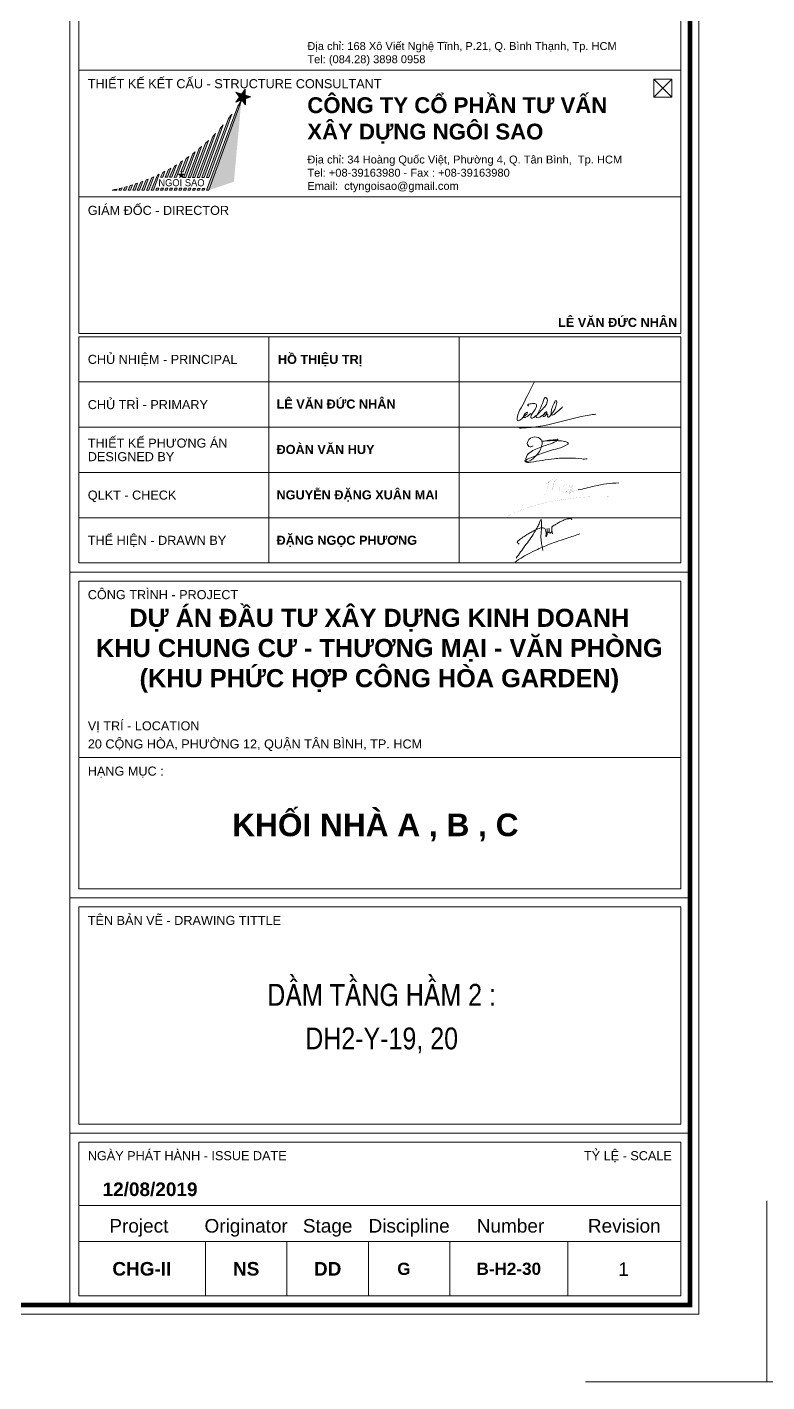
# Model space of a CAD drawing. Header units: millimetres. Extents: x 3014920 to 3563667, y -1638653 to -1356471.
# Drawn here: x 3254193 to 3258429, y -1621074 to -1613312 of the extents above; entities that cross this region are included whole.
import ezdxf
from ezdxf.enums import TextEntityAlignment as Align
from ezdxf.xclip import XClip

# ---------------------------------------------------------------- set-up
doc = ezdxf.new("R2010")
doc.units = ezdxf.units.MM
doc.header["$MEASUREMENT"] = 0
doc.header["$XCLIPFRAME"] = 0
doc.header["$PDMODE"] = 2
doc.linetypes.add('CENTER', pattern=[2, 1.25, -0.25, 0.25, -0.25])
doc.linetypes.add('HIDDEN', pattern=[0.375, 0.25, -0.125])
doc.layers.get('0').update_dxf_attribs({"lineweight": 9})
doc.layers.get('Defpoints').update_dxf_attribs({"color": 10, "lineweight": 0})
doc.layers.add('CHG_XX_Khung ten$0$A1 BORDER$0$DGIONG', color=7, linetype='Continuous', lineweight=13, true_color=0x29ffff)
doc.layers.add('CHG_XX_Khung ten$0$A1 BORDER$0$STICK', color=7, linetype='Continuous', lineweight=9, true_color=0xe60000)
for name, color, linetype, lineweight in [('CHG_XX_Khung ten$0$TEXT', 7, 'Continuous', 15), ('CHUNHO', 7, 'CENTER', 13), ('CHUTO', 51, 'Continuous', 15), ('CTHEP', 50, 'Continuous', 50), ('DBAO', 90, 'Continuous', 13), ('DGIONG', 130, 'Continuous', 13), ('DMo', 9, 'HIDDEN', 9), ('KTH', 154, 'Continuous', 9), ('Net khuat', 8, 'HIDDEN', 13)]:
    doc.layers.add(name, color=color, linetype=linetype, lineweight=lineweight)
doc.styles.add('ArialB', font='arialbd.ttf')
doc.styles.add('CHG_XX_Khung ten$0$A1 BORDER$0$ARIAL', font='arial.ttf')
doc.styles.add('CHG_XX_Khung ten$0$A1 BORDER$0$Arial - Bold', font='arialbd.ttf', dxfattribs={"height": 2.5})
doc.styles.add('CHG_XX_Khung ten$0$A1 BORDER$0$Star-AvoBold', font='VAVOB_0.TTF')
doc.styles.add('CHG_XX_Khung ten$0$arial', font='arial.ttf')
doc.styles.add('CHG_XX_Khung ten$0$Arial - Bold', font='arialbd.ttf')
doc.styles.add('CHG_XX_Khung ten$0$title block pccc$0$ARIAL', font='arial.ttf')
doc.styles.add('CHG_XX_Khung ten$0$title block pccc$0$Arial - Bold', font='arialbd.ttf', dxfattribs={"height": 2.5})
doc.styles.add('Star-HelCon', font='VHELVCN_0.TTF')
doc.styles.add('TTP-HelCon', font='VHELVCN_0.TTF')
doc.dimstyles.new('TTP-25', dxfattribs={"dimscale": 25, "dimtxt": 2.5, "dimasz": 1, "dimexe": 1, "dimexo": 1, "dimgap": 0.09, "dimtad": 0, "dimdec": 4, "dimrnd": 1, "dimzin": 9, "dimdsep": 46, "dimtxsty": 'TTP-HelCon', "dimblk": 'ARCHTICK', "dimcen": 0.09, "dimdle": 1.5, "dimclrd": 256, "dimclre": 256, "dimclrt": 7, "dimadec": 0, "dimazin": 0, "dimtfac": 1, "dimtdec": 4, "dimtmove": 0, "dimatfit": 3, "dimldrblk": 'ARCHTICK', "dimfxl": 1, "dimtvp": 1, "dimtolj": 1, "dimtzin": 0, "dimarcsym": 0})

# ---------------------------------------------------------------- blocks, each defined once
blk = doc.blocks.new('2Y-24')
at = {"layer": 'CTHEP'}
for p, q in [((59365.00001, -500), (1530.00001, -500)), ((1530.00001, -970), (59445.00001, -970))]:
    blk.add_line(p, q, dxfattribs=at)
blk.add_lwpolyline([(1570.00001, -229.99859), (1570.00001, -30), (59445.00001, -30), (59445.00001, -229.56756)], dxfattribs=at)
blk = doc.blocks.new('_ArchTick')
at = {"color": 0, "linetype": 'ByBlock', "const_width": 0.15}
blk.add_lwpolyline([(-0.5, -0.5), (0.5, 0.5)], dxfattribs=at)
blk = doc.blocks.new('*D1970')
at = {"layer": 'Defpoints', "color": 0, "transparency": 16777216}
for p in [(67125, -602.9), (72424.8, -602.9), (67125, -901.2)]:
    blk.add_point(p, dxfattribs=at)
at = {"layer": 'KTH', "lineweight": -2, "transparency": 16777216}
for p, q in [((67125, -627.9), (67125, -926.2)), ((72424.8, -627.9), (72424.8, -926.2)), ((72462.3, -901.2), (67087.5, -901.2))]:
    blk.add_line(p, q, dxfattribs=at)
at = {"layer": 'KTH', "lineweight": -2, "transparency": 16777216, "xscale": 25, "yscale": 25, "zscale": 25}
for p, rotation in [((67125, -901.2), 179.9999999866598), ((72424.8, -901.2), 359.9999999866598)]:
    blk.add_blockref('_ArchTick', p, dxfattribs=dict(at, rotation=rotation))
at = {"layer": 'KTH', "color": 7, "transparency": 16777216, "insert": (69774.9, -831.3), "char_height": 62.5, "attachment_point": 5, "rotation": 360, "style": 'TTP-HelCon'}
blk.add_mtext('\\A1;4Þ14a250-3', dxfattribs=at)
blk = doc.blocks.new('*D1974')
at = {"layer": 'Defpoints', "color": 0, "transparency": 16777216}
for p in [(72374.8, 574), (67175, 200), (72374.8, 200)]:
    blk.add_point(p, dxfattribs=at)
at = {"layer": 'KTH', "lineweight": -2, "transparency": 16777216}
for p, q in [((67137.5, 574), (72412.3, 574)), ((67175, 225), (67175, 599)), ((72374.8, 225), (72374.8, 599))]:
    blk.add_line(p, q, dxfattribs=at)
at = {"layer": 'KTH', "lineweight": -2, "transparency": 16777216, "xscale": 25, "yscale": 25, "zscale": 25, "rotation": 180}
blk.add_blockref('_ArchTick', (67175, 574), dxfattribs=at)
at = {"layer": 'KTH', "lineweight": -2, "transparency": 16777216, "xscale": 25, "yscale": 25, "zscale": 25}
blk.add_blockref('_ArchTick', (72374.8, 574), dxfattribs=at)
at = {"layer": 'KTH', "color": 7, "transparency": 16777216, "insert": (68899.9, 637.8), "char_height": 62.5, "attachment_point": 5, "style": 'TTP-HelCon'}
blk.add_mtext('\\A1;5200', dxfattribs=at)
blk = doc.blocks.new('*D1977')
at = {"layer": 'Defpoints', "color": 0, "transparency": 16777216}
for p in [(71325, -2020.8), (82475, -2020.8), (82475, -2490.3)]:
    blk.add_point(p, dxfattribs=at)
at = {"layer": 'KTH', "lineweight": -2, "transparency": 16777216}
for p, q in [((71325, -2045.8), (71325, -2515.3)), ((82475, -2045.8), (82475, -2515.3)), ((71287.5, -2490.3), (82512.5, -2490.3))]:
    blk.add_line(p, q, dxfattribs=at)
at = {"layer": 'KTH', "lineweight": -2, "transparency": 16777216, "xscale": 25, "yscale": 25, "zscale": 25, "rotation": 180}
blk.add_blockref('_ArchTick', (71325, -2490.3), dxfattribs=at)
at = {"layer": 'KTH', "lineweight": -2, "transparency": 16777216, "xscale": 25, "yscale": 25, "zscale": 25}
blk.add_blockref('_ArchTick', (82475, -2490.3), dxfattribs=at)
at = {"layer": 'KTH', "color": 7, "transparency": 16777216, "insert": (76900, -2426.4), "char_height": 62.5, "attachment_point": 5, "style": 'TTP-HelCon'}
blk.add_mtext('\\A1;11150', dxfattribs=at)
blk = doc.blocks.new('*D2004')
at = {"layer": 'Defpoints', "color": 0, "transparency": 16777216}
for p in [(71325, -2020.8), (74874.8, -2020.8), (74874.8, -2300.6)]:
    blk.add_point(p, dxfattribs=at)
at = {"layer": 'KTH', "lineweight": -2, "transparency": 16777216}
for p, q in [((71325, -2045.8), (71325, -2325.6)), ((74874.8, -2045.8), (74874.8, -2325.6)), ((71287.5, -2300.6), (74912.3, -2300.6))]:
    blk.add_line(p, q, dxfattribs=at)
at = {"layer": 'KTH', "lineweight": -2, "transparency": 16777216, "xscale": 25, "yscale": 25, "zscale": 25, "rotation": 180}
blk.add_blockref('_ArchTick', (71325, -2300.6), dxfattribs=at)
at = {"layer": 'KTH', "lineweight": -2, "transparency": 16777216, "xscale": 25, "yscale": 25, "zscale": 25}
blk.add_blockref('_ArchTick', (74874.8, -2300.6), dxfattribs=at)
at = {"layer": 'KTH', "color": 7, "transparency": 16777216, "insert": (73099.9, -2236.8), "char_height": 62.5, "attachment_point": 5, "style": 'TTP-HelCon'}
blk.add_mtext('\\A1;3550', dxfattribs=at)
blk = doc.blocks.new('CHG_XX_Khung ten')
at = {"layer": 'CHG_XX_Khung ten$0$A1 BORDER$0$DGIONG'}
h = blk.add_hatch(color=256, dxfattribs=at)
h.paths.add_polyline_path([(724.94, 283.19), (724.15, 281.97), (717.19, 263.38), (717.7, 263.38)])
h.paths.add_polyline_path([(722.81, 280.17), (722.1, 279.22), (717.21, 266.21), (717.72, 266.21)], flags=17)
h.paths.add_polyline_path([(720.93, 277.8), (720.27, 277.04), (716.19, 266.22), (716.7, 266.22)])
h.paths.add_polyline_path([(719.23, 275.93), (718.6, 275.29), (715.18, 266.22), (715.69, 266.22)])
h.paths.add_polyline_path([(717.65, 274.38), (717.03, 273.81), (714.16, 266.22), (714.67, 266.22)])
h.paths.add_polyline_path([(716.14, 273.03), (715.61, 272.59), (713.15, 266.22), (713.66, 266.22)])
h.paths.add_polyline_path([(714.69, 271.86), (714.17, 271.45), (712.13, 266.23), (712.64, 266.23)])
h.paths.add_polyline_path([(713.29, 270.81), (712.76, 270.43), (711.57, 267.46), (712.07, 267.47)])
h.paths.add_polyline_path([(710.1, 266.23), (710.61, 266.24), (711.93, 269.87), (711.48, 269.56)])
h.paths.add_polyline_path([(710.61, 269.02), (710.13, 268.73), (709.08, 266.24), (709.59, 266.24)])
h.paths.add_polyline_path([(709.31, 268.26), (708.82, 267.97), (708.07, 266.24), (708.58, 266.24)])
h.paths.add_polyline_path([(708.04, 267.56), (707.54, 267.3), (707.05, 266.25), (707.56, 266.25)])
h.paths.add_polyline_path([(716.84, 263.8), (716.33, 263.8), (716.18, 263.38), (716.69, 263.38)])
h.paths.add_polyline_path([(715.67, 263.39), (715.82, 263.8), (715.32, 263.8), (715.16, 263.39)])
h.paths.add_polyline_path([(714.15, 263.39), (714.65, 263.39), (714.8, 263.8), (714.3, 263.8)])
h.paths.add_polyline_path([(713.13, 263.39), (713.64, 263.4), (713.79, 263.81), (713.28, 263.81)])
h.paths.add_polyline_path([(712.77, 263.81), (712.27, 263.81), (712.11, 263.39), (712.62, 263.4)])
h.paths.add_polyline_path([(711.25, 263.81), (711.1, 263.4), (711.61, 263.4), (711.76, 263.81)])
h.paths.add_polyline_path([(710.59, 263.4), (710.74, 263.82), (710.24, 263.82), (710.08, 263.4)])
h.paths.add_polyline_path([(709.73, 263.82), (709.22, 263.82), (709.07, 263.41), (709.57, 263.41)])
h.paths.add_polyline_path([(708.71, 263.82), (708.21, 263.82), (708.05, 263.41), (708.56, 263.41)])
h.paths.add_polyline_path([(707.54, 263.41), (707.69, 263.83), (707.19, 263.83), (707.03, 263.41)])
h.paths.add_polyline_path([(706.68, 263.83), (706.17, 263.83), (706.02, 263.42), (706.53, 263.42)])
h.paths.add_polyline_path([(705, 263.42), (705.51, 263.42), (706.79, 266.93), (706.4, 266.74)])
h.paths.add_polyline_path([(703.97, 263.37), (704.48, 263.37), (705.57, 266.36), (705.14, 266.17)])
h.paths.add_polyline_path([(704.36, 265.84), (703.91, 265.65), (702.96, 263.38), (703.46, 263.38)])
h.paths.add_polyline_path([(703.17, 265.37), (702.69, 265.19), (701.94, 263.38), (702.45, 263.38)])
h.paths.add_polyline_path([(702, 264.94), (701.5, 264.77), (700.92, 263.38), (701.43, 263.38)])
h.paths.add_polyline_path([(700.84, 264.56), (700.33, 264.4), (699.91, 263.39), (700.42, 263.39)])
h.paths.add_polyline_path([(699.7, 264.21), (699.18, 264.06), (698.89, 263.39), (699.4, 263.39)])
h.paths.add_polyline_path([(698.57, 263.9), (698.04, 263.77), (697.87, 263.38), (698.38, 263.39)])
h.paths.add_polyline_path([(697.37, 263.39), (697.45, 263.63), (696.91, 263.51), (696.35, 263.38)])
blk.add_hatch(color=256, dxfattribs=at).paths.add_polyline_path([(724.92, 283.21), (717.68, 263.38), (723.28, 265.27)])
at = {"layer": 'CHG_XX_Khung ten$0$A1 BORDER$0$STICK'}
for points in [[(723.71, 282.88), (725.74, 285.75), (725.8, 282.26), (723.67, 285.06), (727.02, 284.03)], [(725.76, 284.41), (724.96, 284.66), (724.49, 283.98), (724.99, 283.32), (725.77, 283.6)], [(711.25, 266.22), (711.64, 267.39), (712.01, 266.22), (711.02, 266.95), (712.24, 266.93)], [(711.87, 266.67), (711.78, 266.94), (711.49, 266.94), (711.4, 266.67), (711.63, 266.5)]]:
    blk.add_hatch(color=256, dxfattribs=at).paths.add_polyline_path(points)
for p, q in [((687, 577), (687, 17)), ((816, 283.93), (820, 287.93)), ((820, 283.93), (816, 287.93)), ((687, 179), (824, 179)), ((687, 107), (824, 107)), ((687, 55), (824, 55))]:
    blk.add_line(p, q)
at = {"color": 9, "linetype": 'Continuous'}
for p, q in [((731, 231), (731, 181)), ((773, 231), (773, 181))]:
    blk.add_line(p, q, dxfattribs=at)
at = {"linetype": 'Continuous'}
for p, q in [((689, 39), (822, 39)), ((716.98, 31), (716.98, 19)), ((734.98, 31), (734.98, 19)), ((752.98, 31), (752.98, 19)), ((770.98, 31), (770.98, 19)), ((797, 31), (797, 19))]:
    blk.add_line(p, q, dxfattribs=at)
for points in [[(15, 579), (826, 579), (826, 15), (15, 15)], [(816, 283.93), (820, 283.93), (820, 287.93), (816, 287.93)]]:
    blk.add_lwpolyline(points, close=True)
at = {"color": 4, "linetype": 'Continuous', "const_width": 1}
blk.add_lwpolyline([(17, 577), (824, 577), (824, 17), (17, 17)], close=True, dxfattribs=at)
at = {"linetype": 'Continuous'}
for points in [[(689, 317.93), (822, 317.93), (822, 289.93), (689, 289.93)], [(689, 289.93), (822, 289.93), (822, 261.93), (689, 261.93)], [(689, 177), (822, 177), (822, 138), (689, 138)], [(689, 109), (822, 109), (822, 138), (689, 138)], [(689, 105), (822, 105), (822, 57), (689, 57)], [(689, 53), (822, 53), (822, 31), (689, 31)], [(822, 19), (689, 19), (689, 31), (822, 31)]]:
    blk.add_lwpolyline(points, close=True, dxfattribs=at)
at = {"color": 9, "linetype": 'Continuous'}
for points in [[(689, 261.93), (822, 261.93), (822, 231.73), (689, 231.73)], [(822, 221), (689, 221), (689, 231), (822, 231)], [(822, 211), (689, 211), (689, 221), (822, 221)], [(822, 201), (689, 201), (689, 211), (822, 211)], [(822, 191), (689, 191), (689, 201), (822, 201)], [(822, 181), (689, 181), (689, 191), (822, 191)]]:
    blk.add_lwpolyline(points, close=True, dxfattribs=at)
blk.add_lwpolyline([(822, 211), (689, 211), (822, 211)], dxfattribs=at)
at = {"color": 1}
for points in [[(785.63, 182.08), (787.56, 184.76), (789.61, 187.7), (790.35, 188.98), (790.79, 189.92), (791.06, 190.59), (791.21, 189.09), (791.18, 188.31), (791.14, 187.75), (791.09, 186.47), (791.21, 185.58), (791.42, 184.31), (791.51, 183.99), (791.51, 183.74)], [(786.29, 185.19), (785.86, 185.61), (786.06, 185.86), (787.11, 186.7), (788.17, 187.35), (789.1, 187.9), (790.12, 188.41), (790.69, 188.61), (791.04, 188.74), (791.47, 188.79), (791.73, 188.72), (791.92, 188.61), (792.08, 188.33), (792.16, 188.06), (792.21, 187.84), (792.21, 187.27), (792.2, 187.05), (792.23, 186.85), (792.39, 187.1), (792.48, 187.84), (792.46, 188.12), (792.44, 188.61), (792.46, 188.03), (792.53, 187.67), (792.73, 187.74), (792.86, 187.87), (792.9, 188.09), (792.9, 188.28), (792.87, 188.7), (792.91, 188.19), (792.93, 187.79), (792.94, 187.69), (793.11, 187.61), (793.31, 187.73), (793.45, 187.93), (793.48, 188.22), (793.48, 188.64), (793.48, 189.05), (793.48, 188.49), (793.56, 187.84), (793.63, 187.45), (793.48, 188.6), (793.51, 188.92), (794.2, 189.45), (794.72, 189.76), (795.44, 190.17), (796.2, 190.5), (796.65, 190.69), (797.26, 190.79), (797.77, 190.74), (797.95, 190.55)], [(785.43, 181.21), (786.17, 181.73), (788.31, 183), (790.34, 184), (791.77, 184.64), (795.08, 185.91), (796.87, 186.5), (799.7, 187.42)]]:
    blk.add_spline(points, degree=3, dxfattribs=at)
at = {"layer": 'CHG_XX_Khung ten$0$A1 BORDER$0$DGIONG'}
for points in [[(724.94, 283.19), (717.7, 263.38), (717.19, 263.38), (724.15, 281.97), (724.94, 283.19)], [(722.81, 280.17), (717.72, 266.21), (717.21, 266.21), (722.1, 279.22), (722.81, 280.17)], [(719.23, 275.93), (715.69, 266.22), (715.18, 266.22), (718.6, 275.29), (719.23, 275.93)], [(720.93, 277.8), (716.7, 266.22), (716.19, 266.22), (720.27, 277.04), (720.93, 277.8)], [(716.14, 273.03), (713.66, 266.22), (713.15, 266.22), (715.61, 272.59), (716.14, 273.03)], [(717.65, 274.38), (714.67, 266.22), (714.16, 266.22), (717.03, 273.81), (717.65, 274.38)], [(711.93, 269.87), (710.61, 266.24), (710.1, 266.23), (711.48, 269.56), (711.93, 269.87)], [(713.29, 270.81), (712.07, 267.47), (711.57, 267.46), (712.76, 270.43), (713.29, 270.81)], [(714.69, 271.86), (712.64, 266.23), (712.13, 266.23), (714.17, 271.45), (714.69, 271.86)], [(706.79, 266.93), (705.51, 263.42), (705, 263.42), (706.4, 266.74), (706.79, 266.93)], [(708.04, 267.56), (707.56, 266.25), (707.05, 266.25), (707.54, 267.3), (708.04, 267.56)], [(709.31, 268.26), (708.58, 266.24), (708.07, 266.24), (708.82, 267.97), (709.31, 268.26)], [(710.61, 269.02), (709.59, 266.24), (709.08, 266.24), (710.13, 268.73), (710.61, 269.02)], [(697.45, 263.63), (697.37, 263.39), (696.35, 263.38), (696.91, 263.51), (697.45, 263.63)], [(698.57, 263.9), (698.38, 263.39), (697.87, 263.38), (698.04, 263.77), (698.57, 263.9)], [(699.7, 264.21), (699.4, 263.39), (698.89, 263.39), (699.18, 264.06), (699.7, 264.21)], [(700.84, 264.56), (700.42, 263.39), (699.91, 263.39), (700.33, 264.4), (700.84, 264.56)], [(702, 264.94), (701.43, 263.38), (700.92, 263.38), (701.5, 264.77), (702, 264.94)], [(703.17, 265.37), (702.45, 263.38), (701.94, 263.38), (702.69, 265.19), (703.17, 265.37)], [(704.36, 265.84), (703.46, 263.38), (702.96, 263.38), (703.91, 265.65), (704.36, 265.84)], [(705.57, 266.36), (704.48, 263.37), (703.97, 263.37), (705.14, 266.17), (705.57, 266.36)]]:
    blk.add_lwpolyline(points, dxfattribs=at)
for points in [[(706.53, 263.42), (706.68, 263.83), (706.17, 263.83), (706.02, 263.42)], [(707.54, 263.41), (707.69, 263.83), (707.19, 263.83), (707.03, 263.41)], [(708.56, 263.41), (708.71, 263.82), (708.21, 263.82), (708.05, 263.41)], [(709.57, 263.41), (709.73, 263.82), (709.22, 263.82), (709.07, 263.41)], [(710.59, 263.4), (710.74, 263.82), (710.24, 263.82), (710.08, 263.4)], [(711.61, 263.4), (711.76, 263.81), (711.25, 263.81), (711.1, 263.4)], [(712.62, 263.4), (712.77, 263.81), (712.27, 263.81), (712.11, 263.39)], [(713.64, 263.4), (713.79, 263.81), (713.28, 263.81), (713.13, 263.39)], [(714.65, 263.39), (714.8, 263.8), (714.3, 263.8), (714.15, 263.39)], [(715.67, 263.39), (715.82, 263.8), (715.32, 263.8), (715.16, 263.39)], [(716.69, 263.38), (716.84, 263.8), (716.33, 263.8), (716.18, 263.38)]]:
    blk.add_lwpolyline(points, close=True, dxfattribs=at)
at = {"layer": 'CHG_XX_Khung ten$0$A1 BORDER$0$STICK'}
for p, q in [((723.67, 285.06), (727.02, 284.03)), ((725.8, 282.26), (723.67, 285.06)), ((723.71, 282.88), (725.74, 285.75)), ((725.74, 285.75), (725.8, 282.26)), ((727.02, 284.03), (723.71, 282.88)), ((711.02, 266.95), (712.24, 266.93)), ((712.01, 266.22), (711.02, 266.95)), ((712.24, 266.93), (711.25, 266.22)), ((711.64, 267.39), (712.01, 266.22))]:
    blk.add_line(p, q, dxfattribs=at)
at = {"layer": 'CHG_XX_Khung ten$0$TEXT', "color": 1}
blk.add_lwpolyline([(801.29, 204.04, -0.124137), (800.16, 204.02, 0.028888), (797.25, 204.19, 0.026156), (793.98, 204.04, 0.007061), (788.86, 203.28, -0.091769), (787.85, 203.27, -0.25841), (787.51, 203.62, -0.039719), (788.28, 204, -0.004242), (791.23, 205.18, -0.019244), (794.8, 206.31, 0.094204), (797.02, 207.28, 0.504882), (796.98, 207.63, 0.07616), (796.3, 207.87, 0.041135), (794.97, 208.03, 0.034641), (791.34, 207.9, 0.01407), (792.8, 208.12, 0.003668), (794.71, 208.36, -0.800617), (794.79, 208.18, -0.093248), (793.21, 207.32, 0.020479), (791.05, 206.59, 0.096842), (788.38, 205.18, 0.259163), (787.77, 203.63, 0.564182), (788.17, 203.39, 0.087383), (789.69, 204.36, 0.156422), (791.35, 207.23, 0.228987), (790.91, 208.45, 0.272068), (789.19, 208.76, 0.293527), (788.08, 207.43, 0.171419), (788.25, 206.94, 0.281707), (788.69, 206.7, 0.217513), (789.34, 206.92)], format="xyb", dxfattribs=at)
at = {"layer": 'CHG_XX_Khung ten$0$TEXT', "color": 1, "const_width": 0.0121}
for points in [[(791.6, 198.34, 0.143835), (794.1, 199.89, -0.075685), (793.5, 197.02, -0.172299), (794.95, 199.92, -0.299798), (795.6, 198.96, -0.170508), (795.36, 197.75, 0.168316), (795.11, 197.03)], [(791.95, 196.04, -0.054469), (792.33, 197.1, 0.103257), (792.78, 199.38)], [(797.47, 197.92, 0.401177), (797.3, 198.32, 0.483935), (795.9, 197.43, 0.196997), (796.02, 196.61, 0.296639), (796.38, 196.53, 0.183057), (797.12, 197.39)], [(797.48, 198.09, 0.142769), (797.07, 197.1, 0.220826), (797.29, 196.56, 0.106687), (798.07, 198.16, 0.181562), (797.64, 197.4, -0.039872), (797.25, 196.09, -0.060225), (798.09, 197.69, 0.017174), (797.52, 196.45, -0.149286), (799.3, 197.16)], [(806.31, 195.73, -0.026807), (805.12, 195.66, 0.027369), (800.25, 195.52, 0.022423), (795.26, 194.89, 0.038275), (791.04, 194.04, 0.053272), (785.95, 192.37, 0.118692), (783.44, 190.96)]]:
    blk.add_lwpolyline(points, format="xyb", dxfattribs=at)
at = {"layer": 'CHG_XX_Khung ten$0$TEXT', "color": 1}
for centre, radius, start, end in [((793.37, 230.45), 33.81, 280.1185, 286.3373), ((808.51, 174.85), 23.83, 90.5448, 103.6788)]:
    blk.add_arc(centre, radius, start, end, dxfattribs=at)
for points in [[(789.62, 220.97), (786.72, 215.31), (785.87, 213.03), (785.94, 212.46), (786.42, 212.53), (787.18, 213.24), (787.77, 213.73), (788.12, 214.16), (788.07, 214.29), (787.94, 214.27), (787.28, 213.56), (787.2, 213.33), (787.26, 213.21), (787.44, 213.16), (787.7, 213.23), (788.87, 214.02)], [(788.4, 215.73), (788.18, 215.82), (788.21, 216), (788.32, 216.07), (788.7, 216.16), (789.23, 216.24), (789.76, 216.24), (790.01, 216.08), (790.1, 215.79), (790.05, 215.41), (788.96, 213.65), (788.88, 213.4), (788.88, 213.13), (789, 213.02), (789.17, 213.01), (789.51, 213.17), (790.77, 214.27), (791.67, 215.27), (792.3, 216.07), (792.5, 216.66), (792.49, 217.11), (792.33, 217.45), (792.13, 217.58), (791.94, 217.52), (791.73, 217.16), (790.12, 213.5), (790.04, 213.21), (790.14, 213.12), (791.53, 213.7), (792.32, 214.06), (792.42, 214.24), (792.36, 214.39), (792.17, 214.35), (791.86, 214.12), (791.68, 213.82), (791.57, 213.47), (791.67, 213.35), (791.96, 213.42), (792.51, 213.89), (792.61, 213.78), (792.55, 213.52), (792.61, 213.3), (792.77, 213.25), (793.05, 213.46), (794.1, 214.86), (794.42, 215.85), (794.57, 216.45), (794.53, 216.83), (794.42, 216.89), (794.27, 216.8), (794.14, 216.57), (793.62, 215.47), (793.41, 214.74), (793.36, 214.18), (793.41, 213.82), (793.56, 213.67), (793.77, 213.71), (794.19, 213.99), (795.35, 214.98), (795.89, 215.51)], [(786.22, 211.12), (786.28, 210.87), (786.71, 210.78), (801.78, 213.69), (803.18, 213.88)]]:
    blk.add_spline(points, degree=3, dxfattribs=at)
at = {"layer": 'Defpoints', "color": 1, "ltscale": 2}
for points in [[(40.06, 0), (0, 0), (0, 40)], [(800.94, 0), (841, 0), (841, 40)]]:
    blk.add_lwpolyline(points, dxfattribs=at)
for s, height, style, p in [('THIẾT KẾ KẾT CẤU - STRUCTURE CONSULTANT', 2, 'CHG_XX_Khung ten$0$A1 BORDER$0$ARIAL', (691, 286.93)), ('GIÁM ĐỐC - DIRECTOR', 2, 'CHG_XX_Khung ten$0$title block pccc$0$ARIAL', (691, 258.93)), ('CHỦ NHIỆM - PRINCIPAL', 2, 'CHG_XX_Khung ten$0$title block pccc$0$ARIAL', (691, 226)), ('HỒ THIỆU TRỊ', 2, 'CHG_XX_Khung ten$0$title block pccc$0$Arial - Bold', (733, 226)), ('CHỦ TRÌ - PRIMARY', 2, 'CHG_XX_Khung ten$0$title block pccc$0$ARIAL', (691, 216)), ('LÊ VĂN ĐỨC NHÂN', 2.0073, 'CHG_XX_Khung ten$0$Arial - Bold', (732.68, 216.13)), ('THIẾT KẾ PHƯƠNG ÁN', 2, 'CHG_XX_Khung ten$0$title block pccc$0$ARIAL', (691, 207.5)), ('ĐOÀN VĂN HUY', 2.0073, 'CHG_XX_Khung ten$0$Arial - Bold', (732.68, 206.09)), ('DESIGNED BY', 2, 'CHG_XX_Khung ten$0$title block pccc$0$ARIAL', (691, 204.5)), ('NGUYỄN ĐẶNG XUÂN MAI', 2.0073, 'CHG_XX_Khung ten$0$Arial - Bold', (732.68, 196.05)), ('QLKT - CHECK', 2, 'CHG_XX_Khung ten$0$title block pccc$0$ARIAL', (691, 196)), ('THỂ HIỆN - DRAWN BY', 2, 'CHG_XX_Khung ten$0$title block pccc$0$ARIAL', (691, 186)), ('ĐẶNG NGỌC PHƯƠNG', 2.0073, 'CHG_XX_Khung ten$0$Arial - Bold', (732.68, 186.02)), ('CÔNG TRÌNH - PROJECT', 2, 'CHG_XX_Khung ten$0$A1 BORDER$0$ARIAL', (691, 174)), ('VỊ TRÍ - LOCATION', 2, 'CHG_XX_Khung ten$0$A1 BORDER$0$ARIAL', (691, 145)), ('20 CỘNG HÒA, PHƯỜNG 12, QUẬN TÂN BÌNH, TP. HCM', 2, 'CHG_XX_Khung ten$0$A1 BORDER$0$ARIAL', (691, 141)), ('HẠNG MỤC :', 2, 'CHG_XX_Khung ten$0$A1 BORDER$0$ARIAL', (691, 135)), ('TÊN BẢN VẼ - DRAWING TITTLE', 2, 'CHG_XX_Khung ten$0$A1 BORDER$0$ARIAL', (691, 102)), ('NGÀY PHÁT HÀNH - ISSUE DATE', 2, 'CHG_XX_Khung ten$0$A1 BORDER$0$ARIAL', (691, 50))]:
    blk.add_text(s, height=height, dxfattribs=dict(style=style)).set_placement(p, align=Align.MIDDLE_LEFT)
for s, height, style, p in [('LÊ VĂN ĐỨC NHÂN', 2.0073, 'CHG_XX_Khung ten$0$Arial - Bold', (821.19, 234.17)), ('TỶ LỆ - SCALE', 2, 'CHG_XX_Khung ten$0$A1 BORDER$0$ARIAL', (820, 50))]:
    blk.add_text(s, height=height, dxfattribs=dict(style=style)).set_placement(p, align=Align.MIDDLE_RIGHT)
for s, style, p in [('12/08/2019', 'CHG_XX_Khung ten$0$A1 BORDER$0$Arial - Bold', (704.75, 42.57)), ('Project', 'CHG_XX_Khung ten$0$A1 BORDER$0$ARIAL', (702.28, 34.5)), ('Originator', 'CHG_XX_Khung ten$0$A1 BORDER$0$ARIAL', (725.98, 34.5)), ('Stage', 'CHG_XX_Khung ten$0$A1 BORDER$0$ARIAL', (743.98, 34.5)), ('Discipline', 'CHG_XX_Khung ten$0$A1 BORDER$0$ARIAL', (761.98, 34.5)), ('Number', 'CHG_XX_Khung ten$0$A1 BORDER$0$ARIAL', (784.37, 34.5)), ('Revision', 'CHG_XX_Khung ten$0$A1 BORDER$0$ARIAL', (809.5, 34.5)), ('CHG-II', 'CHG_XX_Khung ten$0$A1 BORDER$0$Arial - Bold', (702.94, 25)), ('NS', 'CHG_XX_Khung ten$0$A1 BORDER$0$Arial - Bold', (725.98, 25)), ('DD', 'CHG_XX_Khung ten$0$A1 BORDER$0$Arial - Bold', (743.98, 25)), ('1', 'CHG_XX_Khung ten$0$arial', (809.36, 24.93))]:
    blk.add_text(s, height=3, dxfattribs=dict(style=style)).set_placement(p, align=Align.MIDDLE_CENTER)
at = {"ltscale": 10}
for s, insert, char_height, width, attachment_point, style in [('\\pt8.75;Địa chỉ: 168 Xô Viết Nghệ Tĩnh, P.21, Q. Bình Thạnh, Tp. HCM \\P\\ptz;Tel: (084.28) 3898 0958', (739.49, 290.93), 1.75, 83.001, 7, 'CHG_XX_Khung ten$0$A1 BORDER$0$ARIAL'), ('CÔNG TY CỔ PHẦN TƯ VẤN \\PXÂY DỰNG NGÔI SAO', (739.49, 283.93), 3.5, 76.248, 1, 'CHG_XX_Khung ten$0$A1 BORDER$0$Arial - Bold'), ('Địa chỉ: 34 Hoàng Quốc Việt, Phường 4, Q. Tân Bình,  Tp. HCM\\PTel: +08-39163980 - Fax : +08-39163980 \\PEmail:  ctyngoisao@gmail.com', (739.49, 262.93), 1.75, 83.001, 7, 'CHG_XX_Khung ten$0$A1 BORDER$0$ARIAL')]:
    blk.add_mtext(s, dxfattribs=dict(at, insert=insert, char_height=char_height, width=width, attachment_point=attachment_point, style=style))
at = {"attachment_point": 2, "style": 'CHG_XX_Khung ten$0$A1 BORDER$0$Arial - Bold'}
for s, insert, char_height, width in [('DỰ ÁN ĐẦU TƯ XÂY DỰNG KINH DOANH\\PKHU CHUNG CƯ - THƯƠNG MẠI - VĂN PHÒNG\\P(KHU PHỨC HỢP CÔNG HÒA GARDEN)', (755.4, 170.88), 4, 159.8745), ('KHỐI NHÀ A , B , C', (754.52, 125.61), 5, 104.1229)]:
    blk.add_mtext(s, dxfattribs=dict(at, insert=insert, char_height=char_height, width=width))
at = {"layer": 'CHG_XX_Khung ten$0$A1 BORDER$0$STICK', "style": 'CHG_XX_Khung ten$0$A1 BORDER$0$Star-AvoBold', "width": 1}
blk.add_text('NGOI SAO', height=1.547, dxfattribs=at).set_placement((706.57, 264.27))
blk = doc.blocks.new('2Y-41')
at = {"layer": 'CTHEP'}
for p, q in [((82396.41101, -543.33333), (55377.68973, -543.33334)), ((82406.41441, -1042.98856), (55385.81644, -1048.01558))]:
    blk.add_line(p, q, dxfattribs=at)
for points in [[(55298.38218, -530), (55298.38218, -30), (82444.99991, -30)], [(55299.54167, -870), (55299.54167, -1570), (82444.99991, -1570), (82444.99991, -870)], [(64374.9999, -1491.05196), (74874.81131, -1491.05413)], [(64374.9999, -1531.05195), (74874.81131, -1531.05413)]]:
    blk.add_lwpolyline(points, dxfattribs=at)
at = {"layer": 'DBAO', "linetype": 'Continuous'}
blk.add_line((55275.26113, -1600), (82474.99991, -1600), dxfattribs=at)
at = {"layer": 'DBAO', "linetype": 'Continuous', "flags": 128}
blk.add_lwpolyline([(55274.99991, 0), (55275.27746, -1700), (82474.99991, -1700), (82474.99991, 0)], dxfattribs=at)
at = {"layer": 'DGIONG', "linetype": 'Continuous', "flags": 128}
blk.add_lwpolyline([(72424.78985, 200), (69767.04188, 200), (69754.54188, 165.65653), (69729.54188, 234.34347), (69717.04188, 200), (67124.96664, 200.00195)], dxfattribs=at)
at = {"layer": 'Net khuat', "ltscale": 250}
blk.add_line((67174.98164, 0.00195), (72374.78985, 0), dxfattribs=at)
at = {"layer": 'KTH', "color": 5}
dim = blk.add_linear_dim(base=(72374.78985, 574.00461), p1=(67174.98164, 200.00191), p2=(72374.78985, 200), dimstyle='TTP-25', override={"dimtmove": 1}, dxfattribs=at)
dim.commit()
dim.dimension.update_dxf_attribs({"geometry": '*D1974', "text_midpoint": (68899.89488, 574.00461), "dimtype": 160})
at = {"layer": 'KTH'}
dim = blk.add_linear_dim(base=(67124.9924, -901.20007), p1=(72424.81744, -602.86333), p2=(67124.9924, -602.86333), angle=179.999999987, text='4Þ14a250-3', dimstyle='TTP-25', override={"dimtmove": 1}, dxfattribs=at)
dim.commit()
dim.dimension.update_dxf_attribs({"geometry": '*D1970', "text_midpoint": (69774.90492, -831.28341)})
at = {"layer": 'KTH', "color": 5}
dim = blk.add_linear_dim(base=(82474.99991, -2490.27263), p1=(71324.99991, -2020.77826), p2=(82474.99991, -2020.77826), dimstyle='TTP-25', override={"dimtmove": 1}, dxfattribs=at)
dim.commit()
dim.dimension.update_dxf_attribs({"geometry": '*D1977', "text_midpoint": (76899.99991, -2426.4393)})
at = {"layer": 'KTH'}
dim = blk.add_linear_dim(base=(74874.81131, -2300.62409), p1=(71324.99991, -2020.77826), p2=(74874.81131, -2020.77826), angle=180, dimstyle='TTP-25', override={"dimtmove": 1}, dxfattribs=at)
dim.commit()
dim.dimension.update_dxf_attribs({"geometry": '*D2004', "text_midpoint": (73099.90561, -2236.79075)})

msp = doc.modelspace()

# ---------------------------------------------------------------- block references
at = {"layer": 'DGIONG', "color": 5}
ref = msp.add_blockref('2Y-41', (3182438.34384, -1614441.93228), dxfattribs=at)
XClip(ref).set_block_clipping_path([(54015.2592428899, -3210.2955687691), (71633.6372489939, 941.6452664349)])
at = {"layer": 'DMo'}
ref = msp.add_blockref('2Y-24', (3253772.88781, -1617832.02132), dxfattribs=at)
XClip(ref).set_block_clipping_path([(48943.7100193603, -3336.8618450251), (60226.8673605951, 829.1583676089)])

# ---------------------------------------------------------------- texts
at = {"layer": 'CHUNHO', "style": 'Star-HelCon'}
for s, p in [('DAÀM TAÀNG HAÀM 2 :', (3256222.7504, -1618918.83476)), ('DH2-Y-19, 20', (3256222.7504, -1619168.83476))]:
    msp.add_text(s, height=125, dxfattribs=at).set_placement(p, align=Align.CENTER)
at = {"layer": 'CHUTO', "color": 7, "style": 'ArialB'}
for s, p in [('G', (3256350.20034, -1620461.20976)), ('B-H2-30', (3256950.85984, -1620461.20976))]:
    msp.add_text(s, height=70, dxfattribs=at).set_placement(p, align=Align.CENTER)

# ---------------------------------------------------------------- next in the draw order: block references
at = {"color": 5, "xscale": 25.92478421704392, "yscale": 25.92478421704392, "zscale": 25.92478421704392}
msp.add_blockref('CHG_XX_Khung ten', (3236626.06261, -1621074.38806), dxfattribs=at)

# ---------------------------------------------------------------- next in the draw order: block references
msp.add_blockref('CHG_XX_Khung ten', (3258428.80614, -1621074.38806), dxfattribs=at)

doc.saveas('drawing.dxf')
